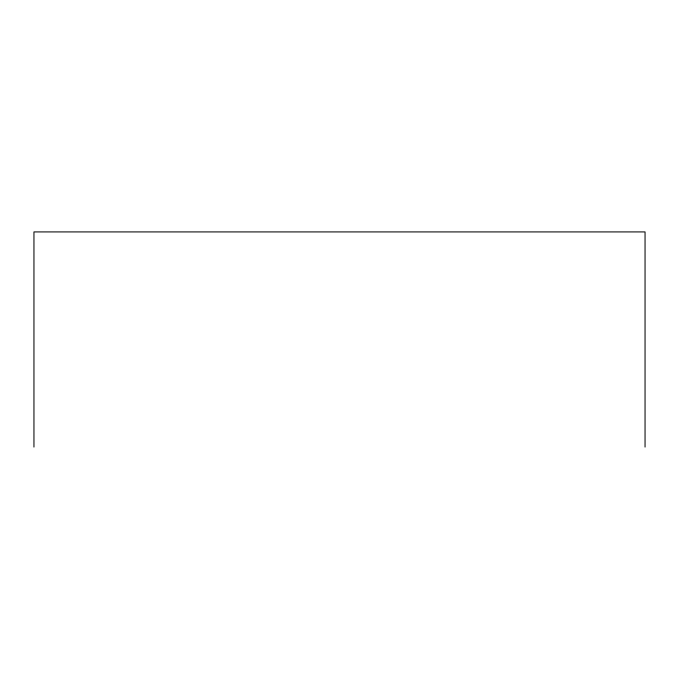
<?xml version="1.0" encoding="UTF-8"?>
<svg xmlns="http://www.w3.org/2000/svg" width="679" height="679" viewBox="0 0 679 679"><rect width="100%" height="100%" fill="white"/><g stroke="black" fill="none" stroke-linecap="round" stroke-linejoin="round"><path stroke-width="1.02" d="M645.05 447.079L645.05 231.921L33.95 231.921L33.95 447.079"/></g></svg>
